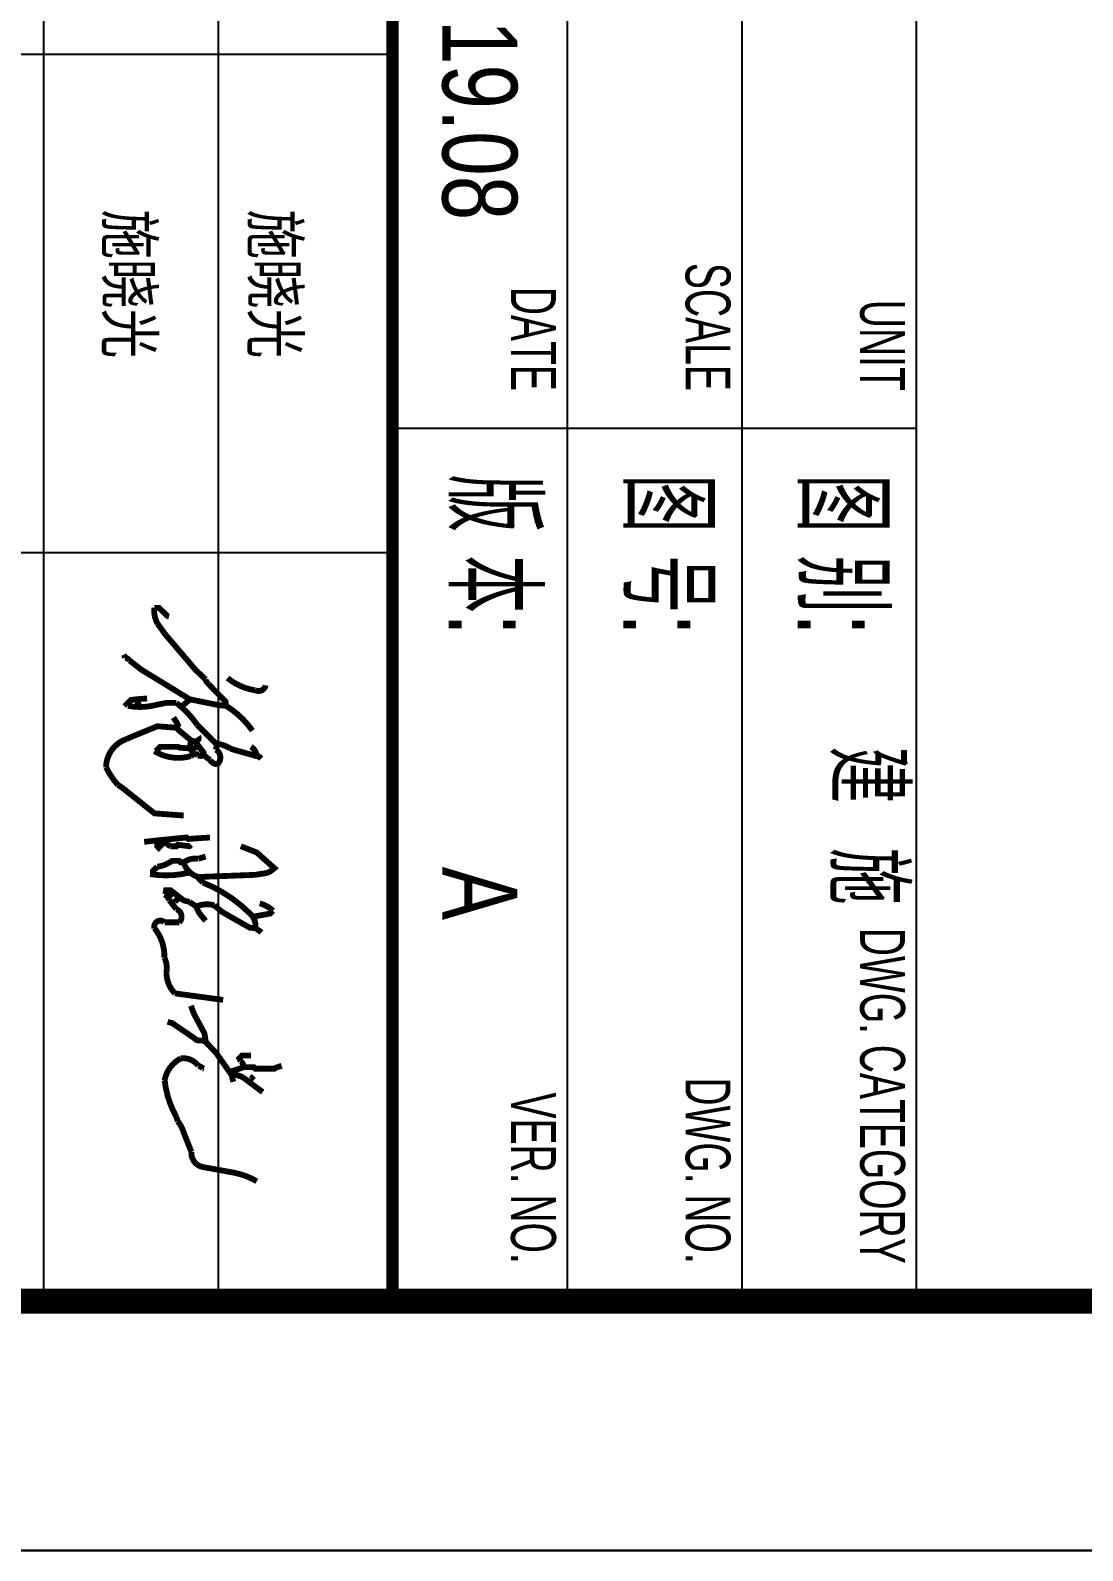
# Model space of a CAD drawing. Extents: x -12446 to 284554, y -295110 to 165007.
# Drawn here: x 240369 to 244589, y -274110 to -268015 of the extents above; entities that cross this region are included whole.
import ezdxf
from ezdxf.enums import TextEntityAlignment as Align

# ---------------------------------------------------------------- set-up
doc = ezdxf.new("R2010")
doc.units = 0
doc.header["$LTSCALE"] = 1000
doc.layers.get('0').update_dxf_attribs({"linetype": 'CONTINUOUS'})
for name, color, linetype in [('A-Anno-Note', 241, 'CONTINUOUS'), ('A-Detl-Thin', 131, 'CONTINUOUS'), ('AX-14-E$0$A-Detl-Thin', 131, 'CONTINUOUS'), ('AX-14-E$0$AX-31-B01$0$A-Grid-Iden', 11, 'CONTINUOUS'), ('AX-31-B01$0$A-Grid-Iden', 11, 'CONTINUOUS'), ('AX-TK-HF-20190012-S001-TQ2$0$A-TEXT-VERS-A1', 130, 'CONTINUOUS')]:
    doc.layers.add(name, color=color, linetype=linetype)
doc.styles.add('AUDIT_D_200430133448-1', font='JZFZ_ENA', dxfattribs={"bigfont": 'JZFZ_CNB'})
doc.styles.add('AX-TK-HF-20180023$0$AC-TK-CD-20180143-S001-JS$0$HZ', font='jzfz_ena.shx', dxfattribs={"width": 0.7, "bigfont": 'jzfz_cna.shx'})
doc.styles.add('AX-TK-HF-20190012-S001-TQ2$0$HZ', font='jzfz_ena.shx', dxfattribs={"width": 0.7, "bigfont": 'jzfz_cna.shx'})

# ---------------------------------------------------------------- blocks, each defined once
blk = doc.blocks.new('*U181')
at = {"color": 4}
blk.add_lwpolyline([(-831, -10), (10, -10), (10, 584), (-831, 584)], close=True, dxfattribs=at)
at = {"color": 4, "const_width": 1}
blk.add_lwpolyline([(-806, 0), (0, 0), (0, 574), (-806, 574)], close=True, dxfattribs=at)
blk = doc.blocks.new('*U401')
at = {"color": 4}
blk.add_lwpolyline([(-831, -10), (10, -10), (10, 584), (-831, 584)], close=True, dxfattribs=at)
at = {"color": 4, "const_width": 1}
blk.add_lwpolyline([(-806, 0), (0, 0), (0, 574), (-806, 574)], close=True, dxfattribs=at)
blk = doc.blocks.new('AX-TK-HF-20190012-S001-TQ2$0$A$C44F154A2')
at = {"layer": 'AX-TK-HF-20190012-S001-TQ2$0$A-TEXT-VERS-A1', "style": 'AX-TK-HF-20190012-S001-TQ2$0$HZ', "width": 0.8}
for tag, p in [('出图日期', (20.858, 2)), ('VERSION', (53.649, 2))]:
    blk.add_attdef(tag, text='', height=3, dxfattribs=at).set_placement(p, align=Align.CENTER)
blk = doc.blocks.new('AX-TK-HF-20190012-S001-TQ2$0$BZTQ')
at = {"color": 4}
for p, q in [((-70, 177.675), (0, 177.675)), ((-35, 156.675), (-35, 177.675)), ((-70, 170.675), (0, 170.675)), ((-70, 163.675), (0, 163.675)), ((-50, 93.675), (-50, 156.675)), ((-30, 156.675), (-30, 93.675)), ((-70, 149.675), (0, 149.675)), ((-70, 142.675), (0, 142.675))]:
    blk.add_line(p, q, dxfattribs=at)
at = {"color": 4, "const_width": 0.5}
blk.add_lwpolyline([(-70, 156.675), (0, 156.675)], dxfattribs=at)
at = {"style": 'AX-TK-HF-20190012-S001-TQ2$0$HZ', "width": 0.65}
for s, p in [('UNIT', (-36.5, 175.425)), ('DWG. CATEGORY', (-1.5, 175.425)), ('SCALE', (-36.5, 168.425)), ('DWG. NO.', (-1.5, 168.425)), ('DATE', (-36.5, 161.425)), ('VER. NO.', (-1.5, 161.425))]:
    blk.add_text(s, height=1.8, dxfattribs=at).set_placement(p, align=Align.RIGHT)
at = {"style": 'AX-TK-HF-20190012-S001-TQ2$0$HZ', "width": 0.7}
for s, p in [('图 别:', (-33.15, 172.925)), ('图 号:', (-33.15, 165.925)), ('版 本:', (-33.15, 158.925))]:
    blk.add_text(s, height=3.5, dxfattribs=at).set_placement(p)
blk = doc.blocks.new('AX-TK-HF-20190012-S001-TQ2')
blk.add_blockref('AX-TK-HF-20190012-S001-TQ2$0$BZTQ', (0, 0))
at = {"layer": 'AX-TK-HF-20190012-S001-TQ2$0$A-TEXT-VERS-A1'}
blk.add_blockref('AX-TK-HF-20190012-S001-TQ2$0$A$C44F154A2', (-70, 156.675), dxfattribs=at).add_auto_attribs({'VERSION': 'A', '出图日期': '2019.08'})
blk = doc.blocks.new('AX-14-E')
at = {"layer": 'AX-14-E$0$A-Detl-Thin'}
blk.add_lwpolyline([(225154.3, -190010.2), (284554.3, -190010.2), (284554.3, -274110.2), (225154.3, -274110.2)], close=True, dxfattribs=at)
at = {"xscale": 100, "yscale": 100, "zscale": 100, "rotation": 270}
blk.add_blockref('AX-TK-HF-20190012-S001-TQ2', (226154.3, -273110.2), dxfattribs=at)
at = {"layer": 'AX-14-E$0$AX-31-B01$0$A-Grid-Iden', "linetype": 'ByBlock', "xscale": 100, "yscale": 100, "zscale": 100, "rotation": 270}
blk.add_blockref('*U401', (226154.3, -273110.2), dxfattribs=at)
blk = doc.blocks.new('AX-TK-HF-20180023$0$AC-TK-CD-20180143-S001-JS$0$X-TQ-2')
at = {"color": 0, "style": 'AX-TK-HF-20180023$0$AC-TK-CD-20180143-S001-JS$0$HZ', "width": 0.8}
for tag, p in [('注册人', (-49, 270.175)), ('注册证书号码', (-49, 263.425)), ('注册印章号码', (-49, 256.425))]:
    blk.add_attdef(tag, p, '', height=3.5, dxfattribs=at)
blk.add_attdef('图别', text='', height=3, dxfattribs=at).set_placement((-18.142, 172.575), align=Align.CENTER)
for tag, p in [('专业负责人1', (-40, 130.175)), ('专业负责人2', (-40, 123.175)), ('审核人', (-40, 102.175)), ('审定人', (-40, 95.175))]:
    blk.add_attdef(tag, text='', height=3, dxfattribs=at).set_placement(p, align=Align.BOTTOM_CENTER)
blk = doc.blocks.new('A$C63D833B1')
at = {"color": 7, "linetype": 'Continuous', "const_width": 13.5}
for points in [[(631.4, 220.6), (626.4, 353), (622.1, 379.6), (618.6, 387.5), (611, 397.2), (574.4, 356.1), (560.1, 319.1)], [(1069.3, 414.1), (1073.9, 400.8), (1076.1, 397.2), (1076.1, 353), (1072.7, 349.6), (1072.7, 325.9), (1082.9, 295.3)], [(1093.1, 349.6), (1099.9, 342.8)], [(1099.9, 342.8), (1106.7, 339.4)], [(1106.7, 302.1), (1090, 297.4), (1038.8, 261.4), (1032, 254.6), (1014.7, 238.3), (994.3, 234.9), (947.5, 209.8), (930.2, 203.6)], [(539.7, 247.8), (543.1, 196.9), (539.7, 193.5), (546.5, 125.6), (549.9, 95)], [(349.6, 234.2), (343.2, 233.2), (317.2, 213.3), (314.5, 203.9), (291.9, 176.5), (288.5, 173.1), (281.7, 169.7), (278.3, 173.1), (271.5, 169.7), (261.4, 162.9)], [(329.3, 220.6), (333.7, 207.4), (331.2, 176.7), (329.3, 173.1), (329.3, 132.3), (339.4, 122.2)], [(346.2, 210.4), (336, 203.6)], [(1011.6, 237.6), (1010.2, 217.4), (1004.8, 210.4), (970.2, 159.8), (967.5, 149.3)], [(220.6, 200.2), (234.2, 183.3)], [(315.7, 203.6), (332.6, 200.2)], [(682.3, 173.1), (689.1, 166.3)], [(546.5, 135.7), (556.7, 135.7), (563.5, 129), (560.1, 125.6), (546.5, 125.6)], [(689.1, 166.3), (692.5, 159.5)], [(237.6, 84.8), (220.6, 78)]]:
    blk.add_lwpolyline(points, dxfattribs=at)
for points in [[(723.1, 349.6), (716.3, 387), (709.5, 393.8, 0.115171), (692.5, 363.2)], [(291.9, 346.2, 0.101879), (234.2, 285.1), (232.8, 268.4), (219.1, 200.8), (150, 87.9), (129, 61.1, 0.184026), (122.2, 50.9), (115.4, 47.5)], [(186.7, 376.8, -0.491697), (198.2, 352.8, -0.137257), (169.7, 288.5)], [(356.4, 366.6), (353, 363.2), (335, 299), (333.3, 295, 0.109228), (321.8, 261.7), (278, 217.9, 0.078341), (227.4, 169.7), (227.4, 145.9), (232.2, 122.4, -0.113896), (234.2, 57.7), (230.8, 54.3), (220.6, 64.4), (218.6, 81.6), (217.2, 101.8)], [(349.6, 356.4, 0.218584), (329.3, 342.8)], [(750.2, 353, 0.263029), (715.9, 340.1, 0.10209), (644.3, 231.1), (634.5, 221.3), (631.4, 220.6, -0.255249), (597.5, 186.7)], [(760.4, 366.6), (757, 363.2), (750.2, 353), (748.9, 339.7), (712.2, 275.3), (697.2, 257.7, 0.168398), (699.3, 217.2)], [(1337.5, 356.4, 0.08592), (1317.9, 305.1), (1304.3, 230.5, -0.374766), (1269.3, 204.7), (1222.5, 186, 0.099058), (1198.4, 173.1), (1188.2, 169.7, -0.099692), (1103.3, 142.5, -0.231974), (1052.4, 179.9, -0.275409), (1069.3, 220.6, -0.138784), (1075.5, 231.1), (1076.1, 234.2)], [(1130.5, 370), (1097.2, 325.5, 0.129064), (1089.7, 298.7)], [(1045.6, 342.8), (1045.6, 322.5), (1052.4, 315.7), (1059.2, 319.1, -0.245916), (1072.7, 325.9)], [(234.2, 285.1), (224.3, 283.9), (190.4, 250.5), (183.3, 244.4, -0.184026), (173.1, 237.6), (150, 213.5), (67.5, 143.2), (43.7, 126.2, -0.163604), (6.7, 118.8), (6.7, 129), (26.4, 149.7), (27.1, 152.7)], [(916.6, 278.3), (901.5, 166.5, -0.233312), (845.1, 147.4, 0.127092), (818.5, 141.9, 0.183253), (750.2, 118.8, -0.755263), (736.6, 142.5), (736.6, 176.5, 0.540082), (706.1, 169.7), (685.4, 153.4, 0.179844), (672.1, 142.5), (668.4, 144.9), (662, 145.9), (662, 156.1), (683, 182.9), (685.7, 186.7), (689.1, 200.2)], [(349.6, 230.8), (349.6, 234.2), (359.8, 247.8, 0.236068), (370, 264.7, 0.51056), (336, 261.4), (322.5, 264.7)], [(305.5, 220.6, -0.649873), (315.7, 213.8)], [(349.6, 220.6), (346.2, 217.2), (346.2, 210.4), (351, 203, -0.211271), (339.4, 118.8)], [(349.6, 230.8, -0.196637), (349.6, 220.6)], [(583.9, 237.6), (589.2, 220.4, 0.202154), (597.5, 186.7), (597.5, 179.9), (594.1, 176.5), (594.1, 159.5), (598.1, 153.1, -0.10306), (607.6, 125.6), (617.8, 115.4), (624.6, 115.4)], [(733.2, 237.6), (720, 226.7, -0.095861), (700, 215.9), (689.1, 200.2)], [(488.8, 186.7), (483.8, 118.9), (424.3, 44.1), (417.5, 33.9, -0.074011), (376.8, 6.7, -0.322228), (311.6, 53.9), (308.2, 60.7), (281.7, 125.6), (285.1, 169.7)], [(556.7, 203.6), (560.1, 200.2), (556.7, 173.1), (560.1, 169.7), (560.1, 156.1, -0.159475), (546.5, 142.5)], [(621.2, 200.2, -0.100158), (624.6, 108.6)], [(665.4, 159.5, -0.449066), (675.5, 149.3)]]:
    blk.add_lwpolyline(points, format="xyb", dxfattribs=at)
blk = doc.blocks.new('reyahrehage')
ref = blk.add_blockref('AX-TK-HF-20180023$0$AC-TK-CD-20180143-S001-JS$0$X-TQ-2', (-65400.6, -26453.3), dxfattribs=dict(xscale=50, yscale=50, zscale=50, rotation=270))
ref.add_attrib('图别', '建  施', dxfattribs={"color": 0, "height": 150, "rotation": 270, "style": 'AX-TK-HF-20180023$0$AC-TK-CD-20180143-S001-JS$0$HZ', "width": 0.8}).set_placement((-56737.6, -25499.9), align=Align.CENTER)
at = {"xscale": 0.8640000000000004, "yscale": 0.8640000000000004, "zscale": 0.8640000000000004, "rotation": 270}
blk.add_blockref('A$C63D833B1', (-58194.8, -25057.5), dxfattribs=at)
at = {"style": 'AUDIT_D_200430133448-1'}
for p in [(-58198, -24264.7), (-57906, -24264.7)]:
    blk.add_text('施晓光', height=104.72, rotation=270, dxfattribs=at).set_placement(p)

msp = doc.modelspace()

# ---------------------------------------------------------------- linework, layer by layer
at = {"layer": 'A-Detl-Thin'}
msp.add_lwpolyline([(225154.3, -190010.2), (284554.3, -190010.2), (284554.3, -274110.2), (225154.3, -274110.2)], close=True, dxfattribs=at)

# ---------------------------------------------------------------- block references
at = {"layer": 'AX-31-B01$0$A-Grid-Iden', "linetype": 'ByBlock', "xscale": 100, "yscale": 100, "zscale": 100, "rotation": 270}
msp.add_blockref('*U181', (226154.3, -273110.2), dxfattribs=at)

# ---------------------------------------------------------------- next in the draw order: block references
at = {"layer": 'A-Anno-Note'}
msp.add_blockref('AX-14-E', (0, 0), dxfattribs=at)

# ---------------------------------------------------------------- next in the draw order: block references
at = {"xscale": 2, "yscale": 2, "zscale": 2}
msp.add_blockref('reyahrehage', (357051.1, -220203.3), dxfattribs=at)

doc.saveas('drawing.dxf')
